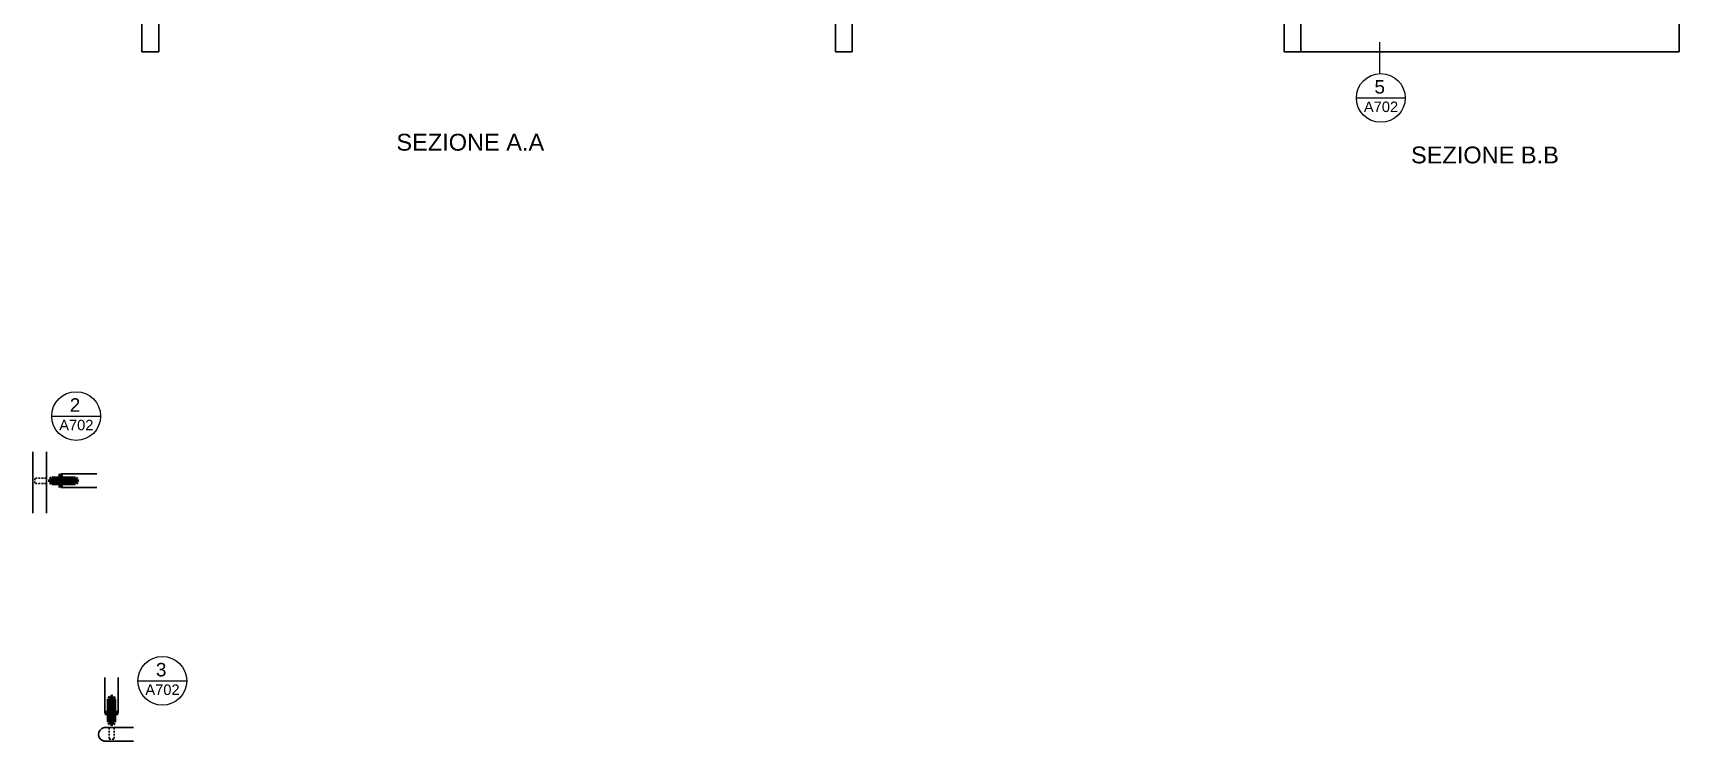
# Model space of a CAD drawing. Header units: centimetres. Extents: x 238 to 3379, y 203 to 1268.
# Drawn here: x 3132.9 to 3377.1, y 283 to 388.1 of the extents above; entities that cross this region are included whole.
import ezdxf
from ezdxf.enums import TextEntityAlignment as Align

# ---------------------------------------------------------------- set-up
doc = ezdxf.new("R2010")
doc.units = ezdxf.units.CM
doc.header["$MEASUREMENT"] = 0
doc.layers.add('A-ANNO-SYMB', color=2, linetype='Continuous', lineweight=18)
for name, color, linetype in [('A-FURN', 7, 'Continuous'), ('linee di incastro', 254, 'Continuous'), ('linee in prospettp', 252, 'Continuous'), ('note', 1, 'Continuous'), ('viti e cerniere', 3, 'Continuous')]:
    doc.layers.add(name, color=color, linetype=linetype)
doc.styles.get("Standard").update_dxf_attribs({"font": 'Arial.ttf'})

msp = doc.modelspace()

# ---------------------------------------------------------------- linework, layer by layer
at = {"linetype": 'Continuous', "lineweight": 20}
for p, q in [((3329.21, 378.48), (3336.45, 378.48)), ((3135.67, 331.23), (3142.92, 331.23)), ((3148.46, 291.92), (3155.7, 291.92))]:
    msp.add_line(p, q, dxfattribs=at)
at = {"layer": 'A-ANNO-SYMB'}
msp.add_line((3332.68, 382.04), (3332.68, 386.74), dxfattribs=at)
at = {"layer": 'A-ANNO-SYMB', "linetype": 'Continuous', "lineweight": 20}
for centre in [(3332.83, 378.48), (3139.29, 331.23), (3152.08, 291.92)]:
    msp.add_circle(centre, 3.62, dxfattribs=at)
at = {"layer": 'A-FURN'}
for p, q in [((3149.06, 390.34), (3149.06, 385.34)), ((3151.56, 385.34), (3151.56, 390.34)), ((3251.92, 390.34), (3251.92, 385.34)), ((3254.42, 385.34), (3254.42, 390.34)), ((3318.47, 390.34), (3318.47, 385.34)), ((3151.56, 386.34), (3151.56, 385.34)), ((3254.42, 386.34), (3254.42, 385.34)), ((3149.06, 385.34), (3151.56, 385.34)), ((3251.92, 385.34), (3254.42, 385.34)), ((3318.47, 385.34), (3320.97, 385.34)), ((3132.88, 325.95), (3132.88, 316.8)), ((3134.88, 316.8), (3134.88, 325.95)), ((3142.35, 322.65), (3137.02, 322.65)), ((3142.35, 320.65), (3137.02, 320.65)), ((3143.53, 292.44), (3143.53, 287.1)), ((3145.53, 292.44), (3145.53, 287.1)), ((3147.8, 284.97), (3143.44, 284.97)), ((3143.44, 282.97), (3147.8, 282.97))]:
    msp.add_line(p, q, dxfattribs=at)
at = {"layer": 'A-FURN', "linetype": 'ByBlock', "lineweight": 100}
for p, q in [((3137.02, 320.65), (3137.02, 322.65)), ((3145.53, 287.1), (3143.53, 287.1))]:
    msp.add_line(p, q, dxfattribs=at)
at = {"layer": 'A-FURN'}
msp.add_arc((3143.64, 283.97), 1.02, 101.1471, 258.8529, dxfattribs=at)
at = {"layer": 'linee di incastro'}
msp.add_line((3320.97, 385.34), (3320.97, 390.34), dxfattribs=at)
at = {"layer": 'linee in prospettp'}
for p in [(3377.07, 390.34), (3320.97, 385.34)]:
    msp.add_line(p, (3377.07, 385.34), dxfattribs=at)
at = {"layer": 'viti e cerniere'}
for p, q in [((3133.18, 321.72), (3133.18, 321.98)), ((3133.18, 321.28), (3133.18, 321.52)), ((3133.26, 322), (3133.51, 322)), ((3133.26, 321.23), (3133.51, 321.23)), ((3133.71, 322), (3133.97, 322)), ((3133.71, 321.23), (3133.97, 321.23)), ((3134.17, 322), (3134.43, 322)), ((3134.17, 321.23), (3134.43, 321.23)), ((3134.62, 322), (3134.88, 322)), ((3134.62, 321.23), (3134.88, 321.23)), ((3144.18, 284.71), (3144.18, 284.97)), ((3144.18, 284.26), (3144.18, 284.51)), ((3144.18, 283.8), (3144.18, 284.06)), ((3144.18, 283.34), (3144.18, 283.6)), ((3144.46, 283.27), (3144.2, 283.27)), ((3144.9, 283.27), (3144.66, 283.27)), ((3144.95, 284.71), (3144.95, 284.97)), ((3144.95, 284.26), (3144.95, 284.51)), ((3144.95, 283.8), (3144.95, 284.06)), ((3144.95, 283.34), (3144.95, 283.6))]:
    msp.add_line(p, q, dxfattribs=at)
at = {"layer": 'viti e cerniere', "linetype": 'ByBlock', "lineweight": 100}
for p, q in [((3135.68, 321.98), (3135.47, 321.8)), ((3135.47, 321.47), (3135.47, 321.8)), ((3135.47, 321.47), (3135.68, 321.28)), ((3135.68, 321.98), (3139.18, 321.98)), ((3135.68, 321.28), (3135.68, 321.98)), ((3138.49, 321.8), (3135.68, 321.8)), ((3138.49, 321.63), (3135.68, 321.63)), ((3138.64, 321.45), (3135.68, 321.45)), ((3139.18, 321.28), (3135.68, 321.28)), ((3138.49, 321.8), (3139.18, 321.8)), ((3139.18, 321.63), (3138.49, 321.63)), ((3138.49, 321.63), (3138.49, 321.63)), ((3139.18, 321.45), (3138.64, 321.45)), ((3139.18, 321.98), (3139.39, 321.8)), ((3139.18, 321.28), (3139.18, 321.98)), ((3139.39, 321.47), (3139.18, 321.28)), ((3139.18, 321.28), (3139.18, 321.45)), ((3139.39, 321.47), (3139.39, 321.8)), ((3144.2, 289.27), (3144.38, 289.48)), ((3144.2, 285.77), (3144.2, 289.27)), ((3144.9, 289.27), (3144.2, 289.27)), ((3144.72, 289.48), (3144.38, 289.48)), ((3144.38, 288.57), (3144.38, 289.27)), ((3144.38, 288.57), (3144.38, 285.77)), ((3144.55, 289.27), (3144.55, 288.57)), ((3144.55, 288.57), (3144.55, 288.57)), ((3144.55, 288.57), (3144.55, 285.77)), ((3144.72, 289.48), (3144.9, 289.27)), ((3144.9, 289.27), (3144.73, 289.27)), ((3144.73, 289.27), (3144.73, 288.73)), ((3144.73, 288.73), (3144.73, 285.77)), ((3144.9, 289.27), (3144.9, 285.77)), ((3144.2, 285.77), (3144.38, 285.56)), ((3144.9, 285.77), (3144.2, 285.77)), ((3144.72, 285.56), (3144.9, 285.77)), ((3144.72, 285.56), (3144.38, 285.56))]:
    msp.add_line(p, q, dxfattribs=at)

# ---------------------------------------------------------------- texts
at = {"layer": 'A-ANNO-SYMB', "linetype": 'Continuous', "lineweight": 20}
for tag, text, height, p in [('5', 'A', 2, (3332.67, 381.13)), ('A702', 'A301', 1.555, (3332.86, 377.94)), ('2', 'A', 2, (3139.13, 333.88)), ('A702', 'A301', 1.555, (3139.32, 330.68)), ('3', 'A', 2, (3151.91, 294.58)), ('A702', 'A301', 1.555, (3152.1, 291.38))]:
    msp.add_attdef(tag, text=text, height=height, dxfattribs=at).set_placement(p, align=Align.TOP_CENTER)
at = {"layer": 'note', "char_height": 2.5, "attachment_point": 1}
for s, insert in [('SEZIONE A.A', (3186.8, 373.15)), ('SEZIONE B.B', (3337.31, 371.26))]:
    msp.add_mtext_dynamic_manual_height_columns(s, width=66.7777, gutter_width=1, heights=[0], dxfattribs=dict(at, insert=insert))

doc.saveas('drawing.dxf')
